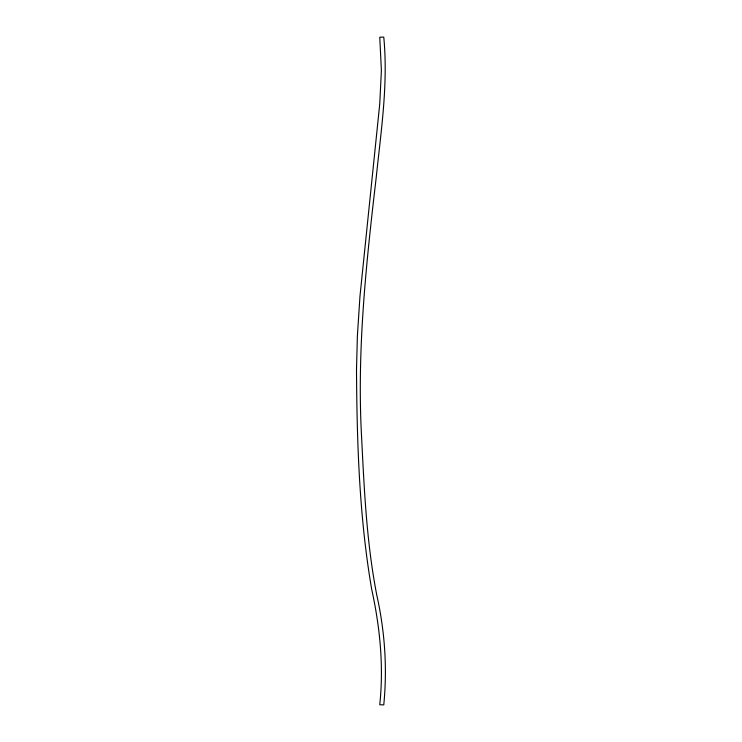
<?xml version="1.0" encoding="UTF-8"?>
<svg xmlns="http://www.w3.org/2000/svg" width="742" height="742" viewBox="0 0 742 742"><rect width="100%" height="100%" fill="white"/><g stroke="black" fill="none" stroke-linecap="round" stroke-linejoin="round"><path stroke-width="1.11" d="M356.503 369.748C356.958 443.206 359.239 517.137 371.761 589.658C380.025 627.472 383.855 666.168 379.756 704.761L383.762 704.9C387.389 668.282 384.866 631.451 376.871 595.538C366.604 543.135 364.229 489.664 361.558 436.463C356.846 349.714 366.186 263.141 376.259 177.115C381.063 130.648 388.279 83.874 383.762 37.1L379.756 37.211L381.388 70.481L379.765 103.676L359.972 296.262L357.366 336.312L356.503 369.748"/></g></svg>
